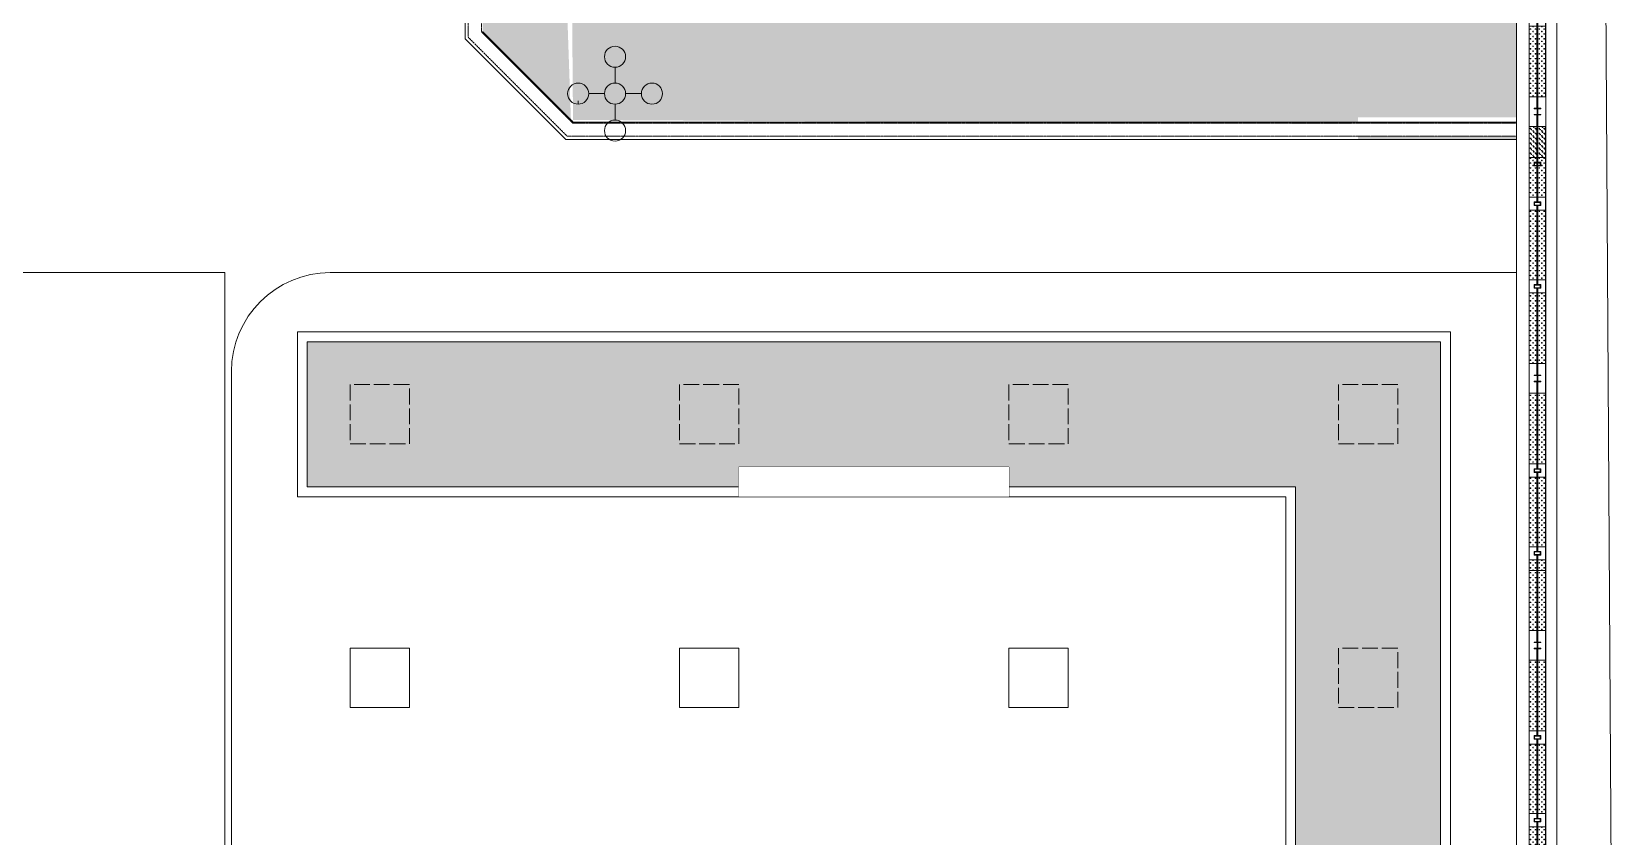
# Model space of a CAD drawing. Header units: millimetres. Extents: x 930469 to 1523124, y -120375 to 411163.
# Drawn here: x 1393895 to 1417929, y 156199 to 168409 of the extents above; entities that cross this region are included whole.
import ezdxf

# ---------------------------------------------------------------- set-up
doc = ezdxf.new("R2010")
doc.units = ezdxf.units.MM
doc.set_wipeout_variables(frame=1)
doc.linetypes.add('ACAD_ISO02W100', pattern=[15, 12, -3])
doc.linetypes.add('Xref Landscape 2020 05 04$0$DASHED2', pattern=[0.375, 0.25, -0.125])
doc.layers.get('0').update_dxf_attribs({"color": 8, "lineweight": 0})
for name, color, linetype, lineweight in [('A-HATCH', 8, 'Continuous', 0), ('A-NET THAY', 8, 'Continuous', 0), ('A1-LÁT SÀN', 8, 'Continuous', 0), ('COT VACH', 8, 'Continuous', 0), ('DANCU', 8, 'Continuous', 0), ('Hidden', 8, 'ACAD_ISO02W100', 0), ('Xref Landscape 2020 05 04$0$$0$KT-Tuong', 8, 'Continuous', 0), ('Xref Landscape 2020 05 04$0$A1-DIM', 8, 'Continuous', 0), ('Xref Landscape 2020 05 04$0$A1-KÝ HIỆU', 8, 'Continuous', 0), ('Xref Landscape 2020 05 04$0$CDC-E-Lighting', 8, 'Continuous', 0), ('Xref Landscape 2020 05 04$0$KHUAT', 8, 'Xref Landscape 2020 05 04$0$DASHED2', 0), ('Xref Landscape 2020 05 04$0$KT-Tuong', 8, 'Continuous', 0), ('Xref Landscape 2020 05 04$0$MANH', 8, 'Continuous', 0), ('Xref Landscape 2020 05 04$0$tree', 8, 'Continuous', 0), ('Xref Landscape 2020 05 04$0$Xref Landscape$0$THAY', 8, 'Continuous', 0)]:
    doc.layers.add(name, color=color, linetype=linetype, lineweight=lineweight)

# ---------------------------------------------------------------- blocks, each defined once
blk = doc.blocks.new('Xref Landscape 2020 05 04$0$li85')
for p, q in [((0, 100.000000015522), (0, 250.0000000310441)), ((-100.000000015522, 0), (-250.000000015522, 0)), ((100.000000015522, 0), (250.000000015522, 0)), ((0, -100.000000015522), (0, -250.000000015522))]:
    blk.add_line(p, q)
for centre in [(0, 350.0000000310441), (-350.000000015522, 0), (0, 0), (350.000000015522, 0), (-6.123233995736766e-15, -350.000000015522)]:
    blk.add_circle(centre, 100)
blk = doc.blocks.new('frefegthmm')
at = {"layer": 'A-HATCH', "ltscale": 3}
h = blk.add_hatch(dxfattribs=at)
h.set_pattern_fill('CROSS', color=256, scale=700)
h.set_pattern_definition([(0, (702952.4599005149, 588222.3422771539), (175, 175), [87.5, -262.5]), (90, (702996.2099005149, 588178.5922771539), (-175, 175), [87.5, -262.5])])
h.paths.add_polyline_path([(1564510.106906567, 527498.4821823777), (1643410.106870283, 527498.4821823777), (1643410.106870283, 510298.482150438), (1629210.106865891, 510298.482150438), (1629210.106865891, 512498.482150438), (1641210.106870283, 512498.482150438), (1641210.106870283, 525298.4821823777), (1566710.106909498, 525298.4821823777), (1566710.106909498, 510298.4821663815), (1564510.106906567, 510298.4821663815)])
at = {"layer": 'A-NET THAY', "ltscale": 3}
blk.add_lwpolyline([(1644460.106888426, 528648.4821663968), (1563460.106888426, 528648.4821663968), (1563460.106888426, 510648.4821664175, 0.414213562373095), (1564960.106888426, 509148.4821664175), (1642960.106888426, 509148.4821664175, 0.414213562373095), (1644460.106888426, 510648.4821664175)], format="xyb", close=True, dxfattribs=at)
for points in [[(1564360.106906567, 527648.4821823777), (1643560.106870283, 527648.4821823777), (1643560.106870283, 510148.482150438), (1629060.106865891, 510148.482150438), (1629060.106865891, 512648.482150438), (1641060.106870283, 512648.482150438), (1641060.106870283, 525148.4821823777), (1566860.106909498, 525148.4821823777), (1566860.106909498, 510148.4821663815), (1564360.106906567, 510148.4821663815)], [(1564510.106906567, 527498.4821823777), (1643410.106870283, 527498.4821823777), (1643410.106870283, 510298.482150438), (1629210.106865891, 510298.482150438), (1629210.106865891, 512498.482150438), (1641210.106870283, 512498.482150438), (1641210.106870283, 525298.4821823777), (1566710.106909498, 525298.4821823777), (1566710.106909498, 510298.4821663815), (1564510.106906567, 510298.4821663815)], [(1570060.106906569, 520948.4821663815), (1570060.106906569, 521848.4821663815), (1569160.106906569, 521848.4821663815), (1569160.106906569, 520948.4821663815)], [(1566860.106909498, 520948.4821664043), (1566410.106909498, 520948.4821664043), (1566410.106909498, 516848.4821664043), (1566860.106909498, 516848.4821664043)], [(1570060.106908035, 515948.4821663815), (1570060.106908035, 516848.4821663815), (1569160.106908035, 516848.4821663815), (1569160.106908035, 515948.4821663815)], [(1570060.106908035, 510948.4821663815), (1570060.106908035, 511848.4821663815), (1569160.106908035, 511848.4821663815), (1569160.106908035, 510948.4821663815)]]:
    blk.add_lwpolyline(points, close=True, dxfattribs=at)
at = {"layer": 'Hidden', "ltscale": 20}
for points in [[(1566060.106906567, 525948.4821663816), (1566060.106906567, 526848.4821663816), (1565160.106906567, 526848.4821663816), (1565160.106906567, 525948.4821663816)], [(1570060.106905104, 525948.4821663816), (1570060.106905104, 526848.4821663816), (1569160.106905104, 526848.4821663816), (1569160.106905104, 525948.4821663816)], [(1566060.106908033, 520948.4821663815), (1566060.106908033, 521848.4821663815), (1565160.106908033, 521848.4821663815), (1565160.106908033, 520948.4821663815)], [(1566060.106909498, 515948.4821663815), (1566060.106909498, 516848.4821663815), (1565160.106909498, 516848.4821663815), (1565160.106909498, 515948.4821663815)], [(1566060.106909498, 510948.4821663815), (1566060.106909498, 511848.4821663815), (1565160.106909498, 511848.4821663815), (1565160.106909498, 510948.4821663815)]]:
    blk.add_lwpolyline(points, close=True, dxfattribs=at)
blk.add_wipeout([(1566860.1069094976, 520948.4821664043), (1566410.106909498, 520948.4821664043), (1566410.106909498, 516848.4821664043), (1566860.1069094976, 516848.4821664043)]).dxf.layer = 'A-NET THAY'
blk = doc.blocks.new('Xref Landscape 2020 05 04$0$123333')
at = {"layer": 'Xref Landscape 2020 05 04$0$tree'}
h = blk.add_hatch(dxfattribs=at)
h.set_pattern_fill('CROSS', color=256, scale=150)
h.set_pattern_definition([(9.213864076586628e-15, (-1079850.712150478, 449499.7543768531), (37.5, 37.5), [18.75, -56.25]), (90, (-1079841.337150478, 449490.3793768531), (-37.49999999999999, 37.5), [18.75, -56.25])])
h.paths.add_polyline_path([(349.9999999996517, 133.6867107070866), (1425.200356976013, 133.6867107070866), (1425.200356976013, 250.0000008120551), (349.9999999996517, 250.0000008120551)])
h = blk.add_hatch(dxfattribs=at)
h.set_pattern_fill('CROSS', color=256, scale=150)
h.set_pattern_definition([(9.213864076586628e-15, (-1078592.378817145, 449499.7543768531), (37.5, 37.5), [18.75, -56.25]), (90, (-1078583.003817145, 449490.3793768531), (-37.49999999999999, 37.5), [18.75, -56.25])])
h.paths.add_polyline_path([(1625.200356976013, 133.6867107070866), (2675.228979431209, 133.6867107070866), (2675.228979431209, 250.0000008120551), (1625.200356976013, 250.0000008120551)])
h = blk.add_hatch(dxfattribs=at)
h.set_pattern_fill('CROSS', color=256, scale=150)
h.set_pattern_definition([(9.213864076586628e-15, (-1077459.045483811, 449499.7543768531), (37.5, 37.5), [18.75, -56.25]), (90, (-1077449.670483811, 449490.3793768531), (-37.49999999999999, 37.5), [18.75, -56.25])])
h.paths.add_polyline_path([(2875.228979431209, 133.6867107070866), (3949.999999999651, 133.6867107070866), (3949.999999999651, 250.0000008120551), (2875.228979431209, 250.0000008120551)])
h = blk.add_hatch(dxfattribs=at)
h.set_pattern_fill('CROSS', color=256, scale=150)
h.set_pattern_definition([(9.213864076586628e-15, (-1079850.712150478, 449367.127576882), (37.5, 37.5), [18.75, -56.25]), (90, (-1079841.337150478, 449357.752576882), (-37.49999999999999, 37.5), [18.75, -56.25])])
h.paths.add_polyline_path([(349.9999999996508, 1.059910735988524), (1425.200356976013, 1.059910735988524), (1425.200356976013, 117.373200840957), (349.9999999996508, 117.373200840957)])
h = blk.add_hatch(dxfattribs=at)
h.set_pattern_fill('CROSS', color=256, scale=150)
h.set_pattern_definition([(9.213864076586628e-15, (-1078592.378817145, 449367.127576882), (37.5, 37.5), [18.75, -56.25]), (90, (-1078583.003817145, 449357.752576882), (-37.49999999999999, 37.5), [18.75, -56.25])])
h.paths.add_polyline_path([(1625.200356976013, 1.059910735988524), (2675.228979431209, 1.059910735988524), (2675.228979431209, 117.373200840957), (1625.200356976013, 117.373200840957)])
h = blk.add_hatch(dxfattribs=at)
h.set_pattern_fill('CROSS', color=256, scale=150)
h.set_pattern_definition([(9.213864076586628e-15, (-1077459.045483811, 449367.127576882), (37.5, 37.5), [18.75, -56.25]), (90, (-1077449.670483811, 449357.752576882), (-37.49999999999999, 37.5), [18.75, -56.25])])
h.paths.add_polyline_path([(2875.228979431209, 1.059910735988524), (3949.999999999651, 1.059910735988524), (3949.999999999651, 117.373200840957), (2875.228979431209, 117.373200840957)])
at = {"layer": 'Xref Landscape 2020 05 04$0$$0$KT-Tuong', "ltscale": 3}
for points in [[(125.0000000000009, 129.200000337034), (160.8000000000466, 129.200000337034, 0.4142135623730951), (167.8000000000475, 136.200000337034), (167.8000000000475, 175.0000003370224), (175, 175.0000003370224), (175, 75.00000033702236), (167.8000000000475, 75.00000033702236), (167.8000000000475, 113.8000003370689, 0.4142135623730951), (160.8000000000466, 120.8000003370689), (125.0000000000009, 120.8000003370689)], [(4175, 129.200000337034), (4139.199999999953, 129.200000337034, -0.4142135623730951), (4132.199999999953, 136.200000337034), (4132.199999999953, 175.0000003370806), (4125, 175.0000003370806), (4125, 75.00000033708056), (4132.199999999953, 75.00000033708056), (4132.199999999953, 113.8000003370689, -0.4142135623730951), (4139.199999999953, 120.8000003370689), (4175, 120.8000003370689)]]:
    blk.add_lwpolyline(points, format="xyb", dxfattribs=at)
for points in [[(1495, 75.00000033702236), (1550, 75.00000033702236), (1550, 175.0000003370224), (1495, 175.0000003370224)], [(1502.199999999953, 82.200000337034), (1542.800000000047, 82.200000337034), (1542.800000000047, 167.8000003370689), (1502.199999999953, 167.8000003370689)], [(2749.999999999302, 75.00000008626375), (2804.999999999302, 75.00000008626375), (2804.999999999302, 175.0000000862638), (2749.999999999302, 175.0000000862638)], [(2757.199999999255, 82.2000000862754), (2797.799999999233, 82.2000000862754), (2797.799999999233, 167.8000000863103), (2757.199999999255, 167.8000000863103)]]:
    blk.add_lwpolyline(points, close=True, dxfattribs=at)
at = {"layer": 'Xref Landscape 2020 05 04$0$A1-DIM'}
for points in [[(174.9998689262429, 133.6867107070866), (1495, 133.6867109578452), (1495.000262147514, 117.3732010917156), (175.0001310737571, 117.373200840957)], [(1550, 133.6867109578452), (2749.999868925544, 133.6867107070866), (2750.000131073059, 117.373200840957), (1550.000262147514, 117.3732010917156)], [(2804.999868925545, 133.1567550193286), (4124.999868926243, 133.6867107070866), (4125.000131073757, 117.373200840957), (2805.000131073059, 116.8432451531989)]]:
    blk.add_lwpolyline(points, close=True, dxfattribs=at)
at = {"layer": 'Xref Landscape 2020 05 04$0$MANH'}
for p, q in [((1422.500001275563, 250.0000010628137), (1422.500001275563, -2.565793693065643e-07)), ((1622.500001275563, 250.0000010628137), (1622.500001275563, -2.565793693065643e-07)), ((2677.500000201981, 250.0000008120551), (2677.500000201981, -5.073379725217819e-07)), ((2877.500000201981, 250.0000008120551), (2877.500000201981, -5.073379725217819e-07))]:
    blk.add_line(p, q, dxfattribs=at)
blk.add_lwpolyline([(349.9999999996517, 250.0000008120551), (3949.999999999651, 250.0000008120551), (3949.999999999651, -5.073379725217819e-07), (349.9999999996508, -5.073379725217819e-07)], close=True, dxfattribs=at)
blk = doc.blocks.new('Xref Landscape 2020 05 04$0$hangrao')
at = {"layer": 'Xref Landscape 2020 05 04$0$tree'}
h = blk.add_hatch(dxfattribs=at)
h.set_pattern_fill('CROSS', color=256, scale=150, angle=-90.00000000000001)
h.set_pattern_definition([(270, (516316.5976212942, 1049719.40214293), (37.49999999999999, -37.50000000000001), [18.75, -56.25]), (360, (516307.2226212942, 1049710.02714293), (37.50000000000001, 37.49999999999999), [18.75, -56.25])])
h.paths.add_polyline_path([(66950.52995514823, -30952.55387382337), (67066.8432452532, -30952.55387382337), (67066.8432452532, -30481.31000754749), (66950.52995514823, -30481.31000754749)])
h = blk.add_hatch(dxfattribs=at)
h.set_pattern_fill('CROSS', color=256, scale=150, angle=-90.00000000000001)
h.set_pattern_definition([(270, (516449.2244212655, 1049719.40214293), (37.49999999999999, -37.50000000000001), [18.75, -56.25]), (360, (516439.8494212655, 1049710.02714293), (37.50000000000001, 37.49999999999999), [18.75, -56.25])])
h.paths.add_polyline_path([(67083.15675511933, -30952.55387382337), (67199.4700452243, -30952.55387382337), (67199.4700452243, -30481.31000754749), (67083.15675511933, -30481.31000754749)])
at = {"layer": 'Xref Landscape 2020 05 04$0$A1-DIM'}
blk.add_lwpolyline([(67066.8432452532, -31025.05387254781), (67066.8432452532, -30306.3101386216), (67083.15675511933, -30306.30987647409), (67083.15675511933, -31025.05387254781)], dxfattribs=at)
at = {"layer": 'Xref Landscape 2020 05 04$0$A1-KÝ HIỆU'}
blk.add_lwpolyline([(67370.00000018673, -115548.9930007022), (67370.00000018626, 22547.7455089523), (67200.00000018626, 22547.7455089523), (67200.00000018626, -115098.9930007022)], dxfattribs=at)
at = {"layer": 'Xref Landscape 2020 05 04$0$KT-Tuong', "ltscale": 3}
blk.add_lwpolyline([(67078.67004474928, -30256.31000754773), (67078.67004474928, -30292.11000754777, 0.4142135623730951), (67085.67004474928, -30299.11000754777), (67124.47004474932, -30299.11000754777), (67124.47004474932, -30306.31000754773), (67024.47004474932, -30306.31000754773), (67024.47004474932, -30299.11000754777), (67063.27004474914, -30299.11000754777, 0.4142135623730951), (67070.27004474914, -30292.11000754777), (67070.27004474914, -30256.31000754773)], format="xyb", dxfattribs=at)
for points in [[(67024.47004449833, -31025.05387254781), (67024.47004449833, -31080.05387254781), (67124.47004449833, -31080.05387254781), (67124.47004449833, -31025.05387254781)], [(67031.67004449852, -31032.25387254776), (67031.67004449852, -31072.85387254786), (67117.27004449861, -31072.85387254786), (67117.27004449861, -31032.25387254776)]]:
    blk.add_lwpolyline(points, close=True, dxfattribs=at)
at = {"layer": 'Xref Landscape 2020 05 04$0$MANH'}
for p, q in [((67199.4700452243, -30952.55387382337), (66949.47004390485, -30952.55387382337)), ((67199.4700452243, -37220.68629013724), (66949.47004390485, -37220.68629013724))]:
    blk.add_line(p, q, dxfattribs=at)
blk.add_lwpolyline([(66949.47004390485, -37220.22611645632), (66949.47004390485, -30481.31000754749), (67199.4700452243, -30481.31000754749), (67199.4700452243, -115098.9930007022)], dxfattribs=at)
at = {"layer": 'Xref Landscape 2020 05 04$0$Xref Landscape$0$THAY'}
for p, q in [((67200.00000018626, 22547.7455089523), (67200.00000018626, -115098.9930007022)), ((66755.00000018626, 22221.93247730902), (66755.00000018626, -37220.05222594668)), ((67200.00000018626, -34944.68962923321), (67200.00000018626, -89870.68726562255)), ((66755.00000018626, -35270.50266087649), (66755.00000018626, -114908.9930007022))]:
    blk.add_line(p, q, dxfattribs=at)
blk.add_lwpolyline([(56505.00000268407, 24600.0000003404), (64650.20220744261, 24600.00000051048), (66950.0039882951, 22302.76389830653), (66950.0039882951, -37219.8525632699)], dxfattribs=at)
for points in [[(66950.00000018626, -30481.31000754749), (67200.00000018626, -30481.31000754749), (67200.00000018626, -30031.31000754749), (66950.00000018626, -30031.31000754749)], [(66950.00000018603, -34531.31000754749), (67200.00000018603, -34531.31000754749), (67200.00000018603, -34081.31000754749), (66950.00000018603, -34081.31000754749)], [(66950.00000018626, -34531.31000754749), (67200.00000018626, -34531.31000754749), (67200.00000018626, -34081.31000754749), (66950.00000018626, -34081.31000754749)], [(66950.00000018626, -38581.31000754749), (67200.00000018626, -38581.31000754749), (67200.00000018626, -38131.31000754749), (66950.00000018626, -38131.31000754749)]]:
    blk.add_lwpolyline(points, close=True, dxfattribs=at)
at = {"layer": 'Xref Landscape 2020 05 04$0$Xref Landscape$0$THAY', "rotation": 270}
for p in [(66949.47004441218, -26081.31000754773), (66949.47004441218, -30131.31000754773), (66949.47004441218, -34181.31000754784), (66949.47004441218, -38231.31000754784)]:
    blk.add_blockref('Xref Landscape 2020 05 04$0$123333', p, dxfattribs=at)

msp = doc.modelspace()

# ---------------------------------------------------------------- hatches: boundary and pattern name
at = {"layer": 'Xref Landscape 2020 05 04$0$tree'}
h = msp.add_hatch(dxfattribs=at)
h.set_pattern_fill('CROSS', color=256, scale=499999.9999999999, angle=197.0551546618233)
h.set_pattern_definition([(179.9999999993231, (1310021.835344905, 208353.0182171961), (-124.9999863614426, -125.0000204876198), [62.49999317998287, -187.4999795399486]), (270, (1309990.585348481, 208384.2682218452), (124.9999863584889, -125.0000204905735), [62.50001024454831, -187.5000307336449])])
edge = h.paths.add_edge_path(flags=16)
edge.add_line((1416036.212957257, 191243.0154079845), (1416036.212957257, 185553.0144674045))
edge.add_line((1416036.212957257, 185553.0144674083), (1414499.062720828, 185553.0144678739))
edge.add_ellipse((1404721.82501089, 179978.0135484686), major_axis=(5274.334291254227, 9942.657961540455), ratio=0.9999998471766518, start_angle=327.6367182306451, end_angle=332.3597349387829)
edge.add_line((1414006.823997849, 186339.1307009657), (1414006.823997966, 191243.0154079845))
edge.add_line((1414006.823997849, 191243.0154079845), (1416036.212957369, 191243.0154079845))
h.paths.add_polyline_path([(1405691.823545569, 196323.0162551006), (1405691.823545569, 191633.0154868116), (1405376.982474202, 191633.0154863497), (1405376.982473964, 196323.0162555625)], flags=0)
h.paths.add_polyline_path([(1405691.823545569, 196323.0162551006), (1405691.823545569, 191633.0154868116), (1405376.982474202, 191633.0154863497), (1405376.982473964, 196323.0162555625)], flags=16)
h.paths.add_polyline_path([(1405690.823545808, 196322.0162553986), (1405690.823545808, 191634.0154865136), (1405376.982473964, 191634.0154865136), (1405376.982473964, 196322.0162553986)], flags=0)
edge = h.paths.add_edge_path()
edge.add_line((1400736.825445527, 168412.3585479607), (1402110.908486391, 167038.2751318899))
edge.add_line((1402110.90848648, 167038.2751319011), (1402021.825305717, 177683.0131885981))
edge.add_line((1402021.825305814, 177683.0131885906), (1404721.82501112, 177683.0131885906))
edge.add_ellipse((1404721.82501089, 179978.0135647704), major_axis=(0.09197405097205147, 2295.000374700517), ratio=0.9999997269055262, start_angle=180.0022961777678, end_angle=360.0022961777678)
edge.add_line((1404721.82501089, 182273.0139414122), (1403121.825185536, 182273.0139414122))
edge.add_line((1403121.825185412, 182273.0139414122), (1403121.825185412, 182388.0139602621))
edge.add_line((1403121.825185412, 182388.0139602621), (1401991.005183238, 182198.9425201242))
edge.add_line((1401991.005183333, 182198.9425205936), (1401115.960637127, 181323.8977351536))
edge.add_line((1401115.960637206, 181323.8977351536), (1400736.825445649, 168412.3585479645))
h.paths.add_polyline_path([(1414065.124608869, 161513.2742258062), (1415143.474182242, 162713.2744229784)])
edge = h.paths.add_edge_path()
edge.add_line((1413921.824006671, 167005.7751261046), (1413921.824006554, 167038.2751314317))
edge.add_line((1413921.824006671, 167038.2751314243), (1416426.823733565, 167038.2751314243))
edge.add_line((1416426.823733443, 167038.2751319011), (1416426.823734142, 219575.0640932856))
edge.add_line((1416426.823734158, 219575.0640928199), (1416415.449747203, 219686.3138498192))
edge.add_line((1416415.449747199, 219686.3138498118), (1416121.823767398, 219392.3598517974))
edge.add_line((1416121.823767537, 219392.3598522594), (1416121.823767537, 218553.0198909616))
edge.add_line((1416121.823767537, 218553.0198905071), (1415851.823796971, 218553.0198513915))
edge.add_line((1415851.823796863, 218553.0198513915), (1415851.823796979, 218603.0198595872))
edge.add_line((1415851.823797101, 218603.0198595872), (1411281.824346632, 218603.0211485376))
edge.add_line((1411281.824346417, 218603.0211485376), (1411281.817439496, 217503.0209738215))
edge.add_line((1411281.81743967, 217503.0209738215), (1415723.489966435, 217503.0197183987))
edge.add_line((1415723.489966506, 217503.0197183987), (1415720.157655684, 205652.6808659))
edge.add_line((1415720.157655591, 205652.6808663656), (1412642.135922035, 205653.1889885118))
edge.add_line((1412642.13592183, 205653.1889885118), (1412641.945660195, 203932.8363788699))
edge.add_line((1412641.945660466, 203932.8363784005), (1415892.523553807, 203933.0103475948))
edge.add_line((1415892.523553723, 203933.0103475948), (1415892.583574902, 191732.9868194064))
edge.add_line((1415892.583574885, 191732.9868198683), (1405691.994602112, 191733.0441860793))
edge.add_line((1405691.994602078, 191733.0441860755), (1405692.094241603, 203933.0109450308))
edge.add_line((1405692.094241494, 203933.010945042), (1408941.998807124, 203933.0075904181))
edge.add_line((1408941.998807305, 203933.0075904181), (1408942.058361426, 205599.6892009315))
edge.add_line((1408942.058361405, 205599.6892009278), (1403221.825174908, 205603.017763642))
edge.add_ellipse((1402924.315494889, 205100.5273935696), major_axis=(0.469583922757182, 583.9592532966143), ratio=0.9999997264209434, start_angle=-30.58245307929222, end_angle=120.6746004978885)
edge.add_line((1402421.825262422, 204803.0176320424), (1402421.825262189, 192103.0155536098))
edge.add_ellipse((1403085.179604644, 191822.9670239886), major_axis=(0.1308631954103181, 720.0461004875937), ratio=0.9999997263294281, start_angle=67.12238984308655, end_angle=182.9276508602818)
edge.add_line((1403121.825195187, 191103.854026114), (1403121.825195187, 191233.0153774743))
edge.add_line((1403121.825195187, 191233.0153774818), (1404721.825010762, 191233.0153122892))
edge.add_ellipse((1404738.566900844, 180009.3380747636), major_axis=(0.079262274017455, 11223.68972369928), ratio=0.9999997269551517, start_angle=240.12128554492898, end_angle=360.08587030369955, ccw=False)
edge.add_line((1414470.382729644, 174418.0126524915), (1416036.823776067, 174418.0126524915))
edge.add_line((1416036.82377612, 174418.0126524915), (1416036.82377612, 172188.0122869661))
edge.add_line((1416036.82377612, 172188.0122869661), (1413806.824019447, 172188.0122869661))
edge.add_line((1413806.824019545, 172188.0122869661), (1413806.824019662, 173424.1950245959))
edge.add_ellipse((1404781.430678243, 179738.0102215608), major_axis=(-0.9553456288484967, 11014.62804047374), ratio=0.9999997269673871, start_angle=180.2053218711778, end_angle=235.0198936791072, ccw=False)
edge.add_line((1404821.857312316, 168723.4563282033), (1404421.825043479, 168723.011785121))
edge.add_line((1404421.825043792, 168723.0117855867), (1402021.825305819, 168723.0117855867))
edge.add_line((1402021.825305575, 168723.0117855867), (1402078.653457032, 167070.7751372171))
edge.add_line((1402078.65345704, 167070.7751372208), (1413921.824006644, 167005.7751261008))
h.paths.add_polyline_path([(1414021.823995942, 167023.2751294424), (1416426.823733443, 167023.2751289656), (1416426.823733682, 167107.8100338926), (1414021.823995942, 167107.8100338926)])
h.paths.add_polyline_path([(1414021.823995942, 166773.2750879874), (1416426.823733682, 166773.2750879874), (1416426.823733443, 166823.275096183), (1414021.823995704, 166823.2750966599)])
h.paths.add_polyline_path([(1416426.823733682, 166301.2755829295), (1416426.823733443, 166164.275190269), (1416426.823733682, 165452.7156533947)])

# ---------------------------------------------------------------- linework, layer by layer
at = {"layer": 'A1-LÁT SÀN', "ltscale": 3}
msp.add_lwpolyline([(1396826.831018271, 164753.0109866612), (1396826.831018271, 85253.01106867622, 0.4142135623730481), (1398326.831018271, 83753.01106867599), (1416426.83101827, 83753.01106867599), (1416426.18476597, 82481.70951457365), (1320536.468309852, 82493.86460662176), (1302612.578908961, 90242.78182510022), (1302612.578908961, 153568.2631753733), (1307481.078121093, 153568.2631753733), (1307519.34839834, 117660.6269509172), (1338477.529288041, 110001.2837486996), (1339078.168425303, 109401.9235787347), (1360378.156327724, 109424.6250480145), (1360977.516508285, 110025.2641988793), (1388958.34996701, 117013.7390922573), (1392002.652832123, 119296.5390685902), (1392002.652832124, 159503.0102091214, 0.4427668310177005), (1393333.826253051, 160703.0102419009), (1393333.826253051, 164753.0109866612)], format="xyb", close=True, dxfattribs=at)
at = {"layer": 'DANCU'}
msp.add_line((1417466.866596335, 222388.3789451172), (1417928.635431403, 145237.9449037214), dxfattribs=at)
at = {"layer": 'Xref Landscape 2020 05 04$0$KHUAT', "ltscale": 5}
for p, q in [((1400521.825468892, 181403.0137992849), (1400521.825468892, 168323.3026172419)), ((1400721.825447196, 181320.1710725476), (1400721.825447196, 168406.1453435024)), ((1402021.852580184, 166823.2750966599), (1400521.825468892, 168323.3026172419)), ((1402104.695283526, 167023.2751289656), (1400721.825447196, 168406.1453435024)), ((1416426.823733443, 166823.275096183), (1402021.852580184, 166823.2750966599)), ((1416426.823733443, 167023.2751289656), (1402104.695283526, 167023.2751289656))]:
    msp.add_line(p, q, dxfattribs=at)
at = {"layer": 'Xref Landscape 2020 05 04$0$MANH'}
for p, q in [((1400471.825474614, 181423.7244803806), (1400471.825474137, 168302.5919356694)), ((1402001.141904229, 166773.2750884642), (1400471.825474137, 168302.5919356694)), ((1402110.90848648, 167038.2751319011), (1400736.825445527, 168412.3585479607)), ((1402186.825287455, 167362.067477723), (1402186.825287455, 167308.6801925053)), ((1416426.823733443, 167038.2751319011), (1402110.90848648, 167038.2751319011)), ((1416426.823733682, 166773.2750879874), (1402001.141904229, 166773.2750884642))]:
    msp.add_line(p, q, dxfattribs=at)

# ---------------------------------------------------------------- block references
at = {"layer": 'Xref Landscape 2020 05 04$0$CDC-E-Lighting', "extrusion": (0, 0, -1), "xscale": 1.599999847666704, "yscale": 1.599999847666704, "zscale": -1.599999999998307}
msp.add_blockref('Xref Landscape 2020 05 04$0$li85', (-1402748.245070571, 167468.6739183416), dxfattribs=at)

# ---------------------------------------------------------------- next in the draw order: block references
at = {"layer": 'COT VACH', "rotation": 269.9999999999985}
msp.add_blockref('frefegthmm', (887778.3488519138, 1728213.117957116), dxfattribs=at)

# ---------------------------------------------------------------- next in the draw order: block references
at = {"layer": 'Xref Landscape 2020 05 04$0$CDC-E-Lighting'}
msp.add_blockref('Xref Landscape 2020 05 04$0$hangrao', (1349671.831018084, 197453.0164296081), dxfattribs=at)

doc.saveas('drawing.dxf')
